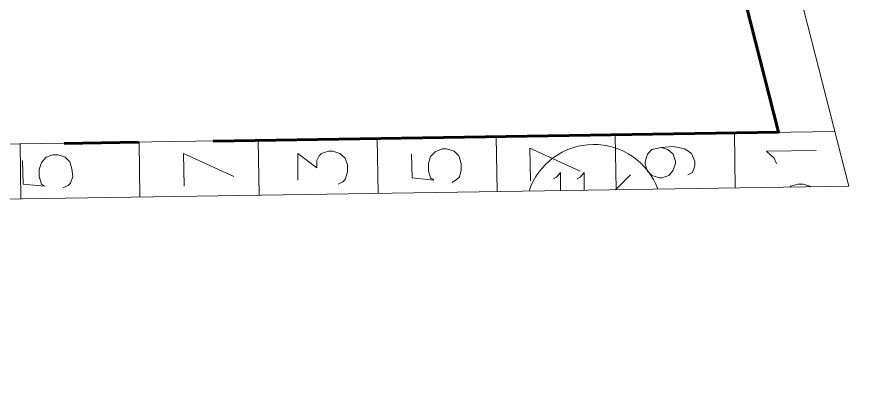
# Model space of a CAD drawing. Header units: millimetres. Extents: x 0.09 to 0.957, y 0.015 to 0.727.
# Drawn here: x 0.7216 to 0.8373, y 0.1354 to 0.1853 of the extents above; entities that cross this region are included whole.
import ezdxf

# ---------------------------------------------------------------- set-up
doc = ezdxf.new("R2010")
doc.units = ezdxf.units.MM
for name, color, linetype in [('PDF_0', 7, 'Continuous'), ('PDF_s48$BOUNDARY-NODE', 3, 'Continuous'), ('PDF_s48$HCOUNT', 1, 'Continuous')]:
    doc.layers.add(name, color=color, linetype=linetype)
doc.layers.add('PDF_s48$LOTS', color=254, linetype='Continuous', true_color=0xdcdcdc)
doc.layers.add('PDF_s48$SDU', color=157, linetype='Continuous', true_color=0x396472)

msp = doc.modelspace()

# ---------------------------------------------------------------- linework, layer by layer
at = {"layer": 'PDF_0', "lineweight": 9}
msp.add_lwpolyline([(0.6175958593749943, 0.7194883007812435), (0.667225839843744, 0.5033338964843704), (0.7941518749999928, 0.5325839062499951), (0.8687024414062419, 0.5623618945312449), (0.9358613085937413, 0.2986894238281223), (0.9430418164062412, 0.2708121582031225), (0.8769389062499918, 0.2540224414062476), (0.8742990136718669, 0.2082995019531231), (0.8273089257812424, 0.1986902929687482), (0.8367069433593673, 0.1618373925781235), (0.6410381054687441, 0.1588807128906235), (0.5803205761718697, 0.1354384667968738)], dxfattribs=at)
at = {"layer": 'PDF_s48$BOUNDARY-NODE', "lineweight": 60}
for points in [[(0.8998531738281167, 0.4093537207031213), (0.9285752050781164, 0.2967887011718723), (0.9337493945312413, 0.2763031347656224), (0.869758398437492, 0.2600413964843726), (0.8671185058593669, 0.2146352441406231), (0.8180165039062424, 0.2044980566406231), (0.8269921386718673, 0.1693346874999985), (0.7487457226562431, 0.1680675390624985)], [(0.7383973437499933, 0.1679619433593734), (0.7281545605468684, 0.1677507519531235)]]:
    msp.add_lwpolyline(points, dxfattribs=at)
at = {"layer": 'PDF_s48$HCOUNT', "lineweight": 9}
for points in [[(0.7958414062499927, 0.1628933496093735), (0.7962637890624926, 0.1631045410156235), (0.7967917675781176, 0.1637381152343735), (0.7967917675781176, 0.1612342490692864)], [(0.7991148730468677, 0.1628933496093735), (0.7995372558593676, 0.1631045410156235), (0.8000652343749926, 0.1637381152343735), (0.8000652343749926, 0.1612837132194821)], [(0.8065065722656175, 0.1634213281249985), (0.8044349870826124, 0.1613497429419933)]]:
    msp.add_lwpolyline(points, dxfattribs=at)
msp.add_arc((0.801416011268116, 0.1581711919321832), 0.0094508149037515, 20.22317425790491, 161.5082447821056, dxfattribs=at)
at = {"layer": 'PDF_s48$LOTS', "lineweight": 0}
for points in [[(0.8269921386718673, 0.1693346874999985), (0.8078793164062426, 0.2439908496093727)], [(0.8347718011324538, 0.1694257592881549), (0.6395597656249941, 0.1664836035156234)], [(0.820984362543815, 0.1615998144546289), (0.8208675878906174, 0.1692290917968734)], [(0.7386193687791359, 0.1603552273928852), (0.7385029394531183, 0.1679619433593734)], [(0.7550917211772593, 0.1606041350384046), (0.7549758691406181, 0.1681731347656234)], [(0.771565689462414, 0.1608530671009974), (0.7714487988281179, 0.1684899218749984)], [(0.788038041860537, 0.1611019747465168), (0.7879217285156177, 0.1687011132812485)], [(0.8045106901901828, 0.1613508868637483), (0.8043946582031175, 0.1689123046874984)], [(0.7221470163810128, 0.1601063197473659), (0.7220300097656184, 0.1677507519531235)]]:
    msp.add_lwpolyline(points, dxfattribs=at)
at = {"layer": 'PDF_s48$SDU', "lineweight": 0}
for points in [[(0.760466845703118, 0.1626821582031235), (0.760466845703118, 0.1663780078124984), (0.763106738281243, 0.1643716894531235), (0.763106738281243, 0.1654276464843735), (0.763423525390618, 0.1660612207031235), (0.763740312499993, 0.1663780078124984), (0.764690673828118, 0.1666947949218734), (0.765324248046868, 0.1666947949218734), (0.7662746093749929, 0.1663780078124984), (0.767013779296868, 0.1657444335937485), (0.767330566406243, 0.1647940722656235), (0.767330566406243, 0.1638437109374985), (0.767013779296868, 0.1627877539062486), (0.766696992187493, 0.1624709667968734), (0.7660634179687431, 0.1621541796874985)], [(0.7817971777343679, 0.1623653710937485), (0.782430751953118, 0.1627877539062486), (0.7828531347656178, 0.1631045410156235), (0.7830643261718678, 0.1640549023437485), (0.7830643261718678, 0.1650052636718735), (0.782747539062493, 0.1660612207031235), (0.7821139648437428, 0.1666947949218734), (0.7810580078124928, 0.1670115820312484), (0.7804244335937428, 0.1670115820312484), (0.7794740722656179, 0.1665891992187485), (0.778840498046868, 0.1659556249999985), (0.778523710937493, 0.1650052636718735), (0.778523710937493, 0.1639493066406235), (0.778840498046868, 0.1629989453124985), (0.7792628808593678, 0.1626821582031235), (0.7763062011718679, 0.1629989453124985), (0.7762006054687429, 0.1662724121093735)], [(0.7926735351562427, 0.1625765624999985), (0.7925679394531177, 0.1671171777343735), (0.7995372558593676, 0.1639493066406235)], [(0.8107304003906175, 0.1672227734374985), (0.8124199316406174, 0.1673283691406234), (0.8140038671874926, 0.1670115820312484), (0.8149542285156174, 0.1663780078124984), (0.8153766113281173, 0.1653220507812485), (0.8153766113281173, 0.1646884765624985), (0.8150598242187423, 0.1637381152343735), (0.8144262499999925, 0.1634213281249985)], [(0.8266753515624923, 0.1650052636718735), (0.8263585644531174, 0.1657444335937485), (0.8253026074218675, 0.1666947949218734), (0.8321663281249922, 0.1668003906249985)], [(0.7279433691406183, 0.1616262011718735), (0.7286825390624933, 0.1619429882812485), (0.7289993261718682, 0.1622597753906235), (0.7293161132812434, 0.1632101367187485), (0.7292105175781183, 0.1642660937499984), (0.7288937304687434, 0.1652164550781234), (0.7282601562499933, 0.1658500292968734), (0.7273097949218684, 0.1661668164062484), (0.7265706249999934, 0.1661668164062484), (0.7256202636718684, 0.1658500292968734), (0.7249866894531183, 0.1651108593749985), (0.7246699023437433, 0.1641604980468735), (0.7246699023437433, 0.1632101367187485), (0.7249866894531183, 0.1621541796874985), (0.7254090722656183, 0.1618373925781235), (0.7224523925781183, 0.1621541796874985), (0.7223467968749934, 0.1654276464843735)], [(0.7447330859374932, 0.1618373925781235), (0.7446274902343683, 0.1663780078124984), (0.7515968066406181, 0.1632101367187485)], [(0.8314017276589835, 0.1617572274191322), (0.8313215624999923, 0.1618373925781235), (0.8303712011718672, 0.1621541796874985), (0.8296320312499924, 0.1621541796874985), (0.8286816699218674, 0.1618373925781235), (0.8285763628893359, 0.1617145343735034)]]:
    msp.add_lwpolyline(points, dxfattribs=at)
msp.add_lwpolyline([(0.8116807617187424, 0.1669059863281235), (0.8124199316406174, 0.1662724121093735), (0.8127367187499924, 0.1653220507812485), (0.8127367187499924, 0.1650052636718735), (0.8124199316406174, 0.1640549023437485), (0.8117863574218676, 0.1633157324218735), (0.8108359960937425, 0.1629989453124985), (0.8105192089843676, 0.1629989453124985), (0.8094632519531174, 0.1633157324218735), (0.8088296777343675, 0.1639493066406235), (0.8085128906249925, 0.1648996679687484), (0.8085128906249925, 0.1652164550781234), (0.8088296777343675, 0.1662724121093735), (0.8094632519531174, 0.1669059863281235), (0.8107304003906175, 0.1672227734374985)], close=True, dxfattribs=at)

doc.saveas('drawing.dxf')
